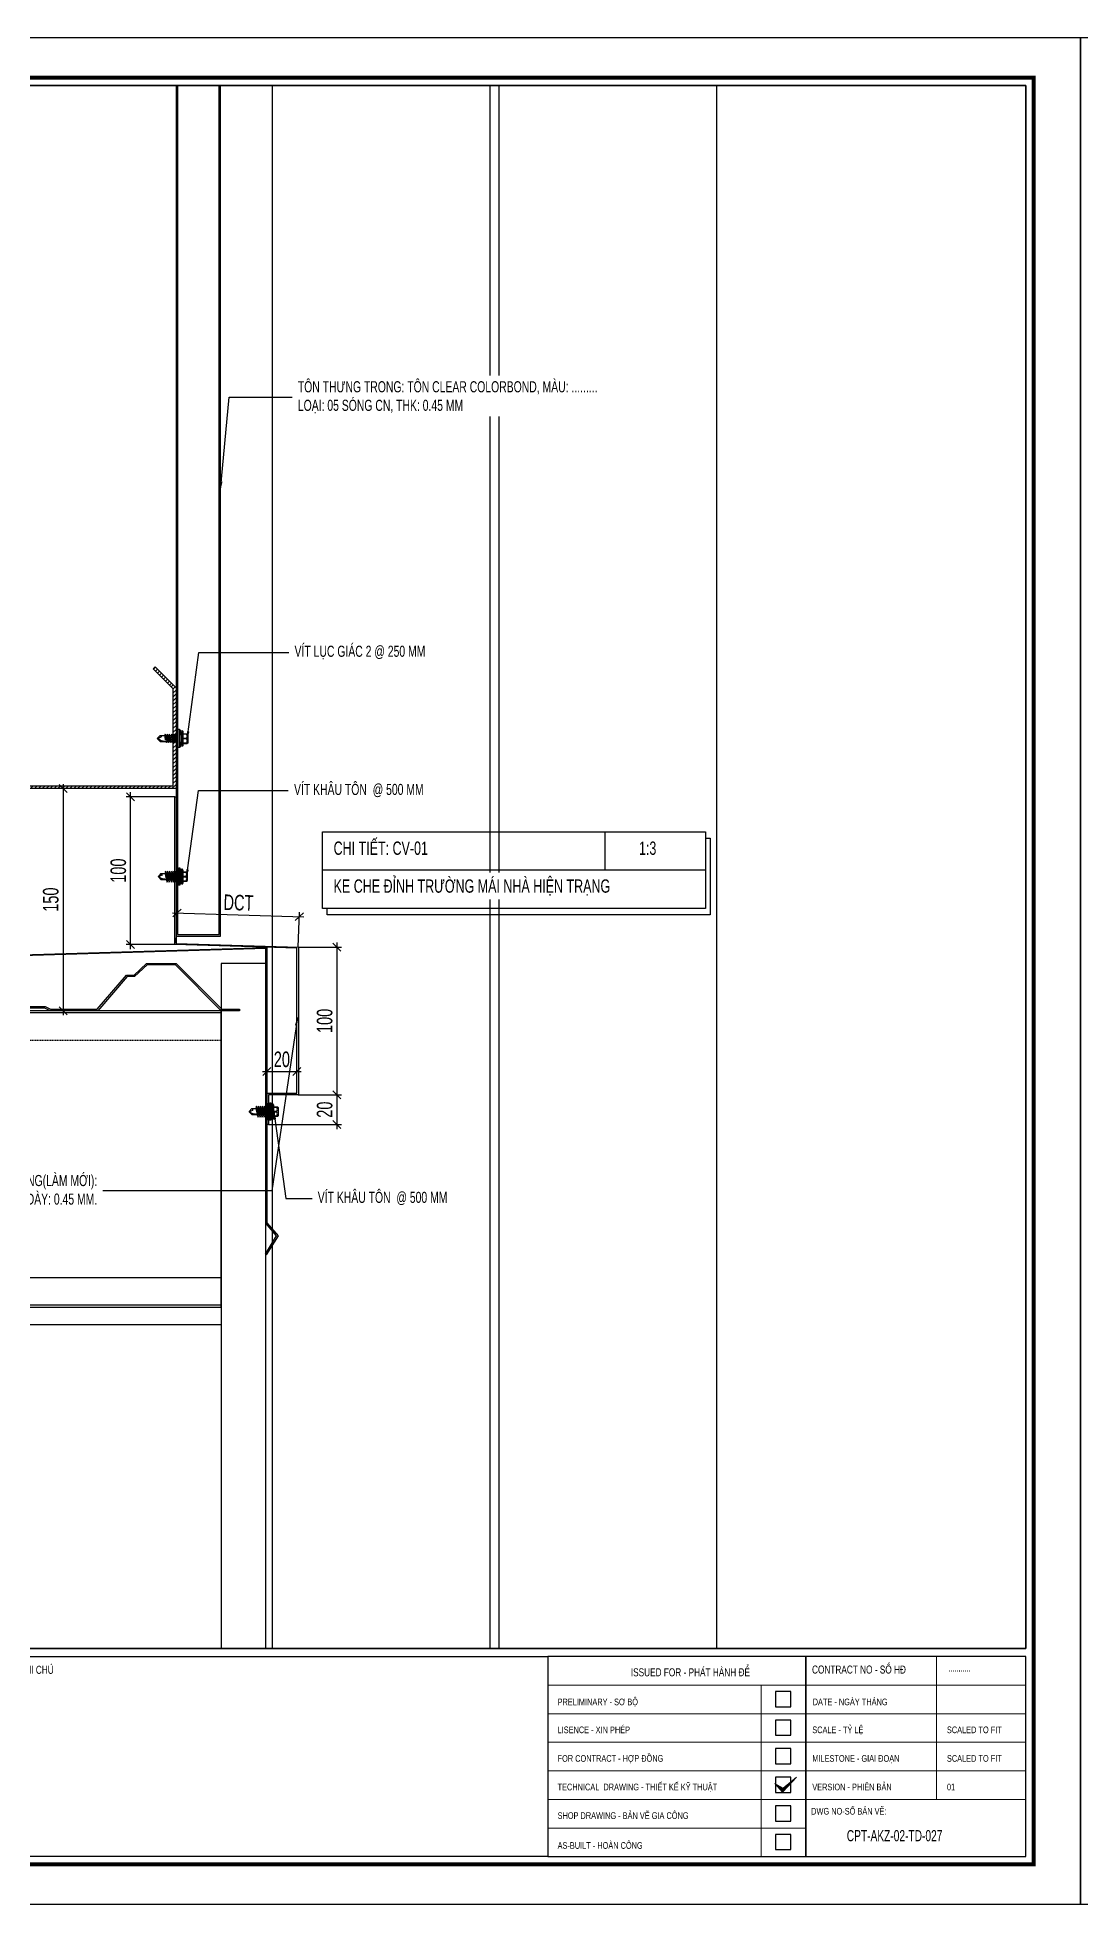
# Model space of a CAD drawing. Header units: inches. Extents: x 315041 to 662841, y -45540 to -35018.
# Drawn here: x 333532.7 to 333767.4, y -37110 to -36690 of the extents above; entities that cross this region are included whole.
import ezdxf
from ezdxf.enums import TextEntityAlignment as Align

# ---------------------------------------------------------------- set-up
doc = ezdxf.new("R2010")
doc.units = ezdxf.units.IN
doc.header["$MEASUREMENT"] = 0
doc.linetypes.add('HIDDEN', pattern=[0.375, 0.25, -0.125])
for name, color, linetype in [('2', 2, 'Continuous'), ('3', 3, 'Continuous'), ('7', 7, 'Continuous'), ('BAO KHUNG', 31, 'Continuous'), ('DIM', 8, 'Continuous'), ('Fast RSQ_A2 Frame$0$Khung ten', 4, 'Continuous'), ('flashing', 6, 'Continuous'), ('ROOFING', 4, 'Continuous'), ('STRUCTURE', 1, 'Continuous')]:
    doc.layers.add(name, color=color, linetype=linetype)
doc.layers.add('Cover text', color=7, linetype='Continuous', true_color=0x52370f)
for name, color, linetype, lineweight in [('DETAIL$0$S-Dim', 8, 'Continuous', 20), ('DETAIL$0$S-Hatch', 8, 'Continuous', 13), ('S-Hatch', 8, 'Continuous', 9)]:
    doc.layers.add(name, color=color, linetype=linetype, lineweight=lineweight)
doc.styles.add('ST1H', font='vnshxh.shx', dxfattribs={"width": 0.7})
doc.styles.get("Standard").update_dxf_attribs({"font": 'VHARIALN.TTF'})
doc.styles.add('style2', font='VHAVANI.TTF')
doc.styles.add('TIEU DE', font='VHARIALN.TTF', dxfattribs={"width": 0.8})
doc.dimstyles.new('3', dxfattribs={"dimtxt": 3.5, "dimasz": 1.8, "dimexe": 1, "dimexo": 0, "dimgap": 1, "dimtad": 1, "dimdec": 0, "dimlfac": 3, "dimzin": 0, "dimdsep": 46, "dimtxsty": 'ST1H', "dimblk": 'OBLIQUE', "dimcen": 1, "dimdle": 1, "dimclrd": 8, "dimclre": 8, "dimclrt": 3, "dimadec": 0, "dimazin": 0, "dimtfac": 1, "dimtdec": 0, "dimtix": 1, "dimtofl": 0, "dimtmove": 1, "dimatfit": 3, "dimfxl": 0.18, "dimtolj": 1, "dimtzin": 0, "dimlwd": -1, "dimlwe": -1, "dimarcsym": 1})

# ---------------------------------------------------------------- blocks, each defined once
blk = doc.blocks.new('DETAIL$0$MARK')
at = {"layer": 'DETAIL$0$S-Hatch', "linetype": 'Continuous'}
h = blk.add_hatch(dxfattribs=at)
h.set_pattern_fill('ANSI31', color=256, scale=50, style=0)
h.paths.add_polyline_path([(1667850, -1156933), (1667909, -1156997), (1668012, -1156885), (1667913, -1156967)])
at = {"layer": 'DETAIL$0$S-Dim', "linetype": 'Continuous'}
blk.add_lwpolyline([(1667850, -1156933), (1667909, -1156997), (1668012, -1156885), (1667913, -1156967), (1667850, -1156933)], dxfattribs=at)
blk = doc.blocks.new('A$C75D82031')
at = {"layer": '2', "color": 157, "linetype": 'Continuous'}
blk.add_lwpolyline([(0, 420), (594, 420), (594, 0), (0, 0)], close=True, dxfattribs=at)
at = {"layer": '7', "color": 147, "linetype": 'Continuous'}
blk.add_lwpolyline([(12.33, 57.61), (581.67, 57.61), (581.67, 409.19), (12.33, 409.19)], close=True, dxfattribs=at)
at = {"layer": 'BAO KHUNG', "color": 167, "linetype": 'Continuous', "const_width": 0.871}
blk.add_lwpolyline([(10.59, 9.07), (583.41, 9.07), (583.41, 410.93), (10.59, 410.93)], close=True, dxfattribs=at)
at = {"layer": 'BAO KHUNG', "color": 7}
for points in [[(211.89, 55.81), (474.14, 55.81), (474.14, 10.81), (211.89, 10.81)], [(474.14, 10.81), (532.16, 10.81), (532.16, 55.81), (474.14, 55.81)], [(532.16, 10.81), (581.67, 10.81), (581.67, 55.81), (532.16, 55.81)]]:
    blk.add_lwpolyline(points, close=True, dxfattribs=at)
at = {"layer": 'Fast RSQ_A2 Frame$0$Khung ten', "color": 7, "ltscale": 1000}
for points in [[(525.34, 44.51), (528.78, 44.51), (528.78, 47.96), (525.34, 47.96)], [(525.34, 38.09), (528.78, 38.09), (528.78, 41.53), (525.34, 41.53)], [(525.34, 31.66), (528.78, 31.66), (528.78, 35.1), (525.34, 35.1)], [(525.34, 25.23), (528.78, 25.23), (528.78, 28.67), (525.34, 28.67)], [(525.34, 18.8), (528.78, 18.8), (528.78, 22.24), (525.34, 22.24)], [(525.34, 12.37), (528.78, 12.37), (528.78, 15.81), (525.34, 15.81)]]:
    blk.add_lwpolyline(points, close=True, dxfattribs=at)
at = {"layer": 'S-Hatch'}
for p, q in [((561.54, 55.81), (561.54, 23.67)), ((474.14, 49.38), (532.16, 49.38)), ((522.13, 10.81), (522.13, 49.38)), ((532.16, 49.38), (581.67, 49.38)), ((474.14, 42.95), (532.16, 42.95)), ((532.16, 42.95), (581.67, 42.95)), ((474.14, 36.52), (532.16, 36.52)), ((532.16, 36.52), (581.67, 36.52)), ((474.14, 30.1), (532.16, 30.1)), ((532.16, 30.1), (581.67, 30.1)), ((474.14, 23.67), (532.16, 23.67)), ((532.16, 23.67), (581.67, 23.67)), ((474.14, 17.24), (532.16, 17.24))]:
    blk.add_line(p, q, dxfattribs=at)
at = {"layer": 'DETAIL$0$S-Dim', "linetype": 'Continuous', "xscale": 0.02999999996973202, "yscale": 0.02999999996973202, "zscale": 0.02999999996973202}
blk.add_blockref('DETAIL$0$MARK', (-49510.32, 34735.23), dxfattribs=at)
at = {"layer": 'BAO KHUNG', "color": 7, "linetype": 'Continuous', "width": 0.9}
for s, p in [('NOTE / GHI CHÚ', (348.44, 51.92)), ('CONTRACT NO - Sè H§', (533.57, 51.98))]:
    blk.add_text(s, height=1.8, dxfattribs=at).set_placement(p)
blk.add_text('ISSUED FOR - PHÁT HÀNH ĐỂ ', height=1.8, dxfattribs=at).set_placement((506.46, 51.36), align=Align.CENTER)
at = {"layer": 'BAO KHUNG', "color": 109, "linetype": 'Continuous', "style": 'style2', "width": 0.8}
blk.add_text('...........', height=1.5, dxfattribs=at).set_placement((564.21, 52.44))
at = {"layer": 'Cover text', "linetype": 'Continuous', "style": 'style2', "width": 0.8}
for s, p in [('PRELIMINARY - S¥ Bé', (476.33, 44.85)), ('date - NGµY TH¸NG', (533.72, 44.85)), ('LISENCE - XIN PHÐP', (476.33, 38.57)), ('scale - tû lÖ', (533.63, 38.57)), ('scaled to fit', (563.92, 38.57)), ('FOR CONTRACT - HîP §åNG', (476.33, 32.14)), ('MILESTONE - GIAI §O¹N', (533.63, 32.14)), ('scaled to fit', (563.92, 32.14)), ('TECHNICAL  DRAWING - THIÕT KÕ Kü THUËT', (476.33, 25.71)), ('VERSION - PHI£N B¶N', (533.63, 25.71)), ('01', (563.92, 25.71)), ('SHOP DRAWING - B¶N VÏ GIA C¤NG', (476.33, 19.28)), ('%%u%%udwg no-sè b¶n vÏ:', (533.38, 20.26)), ('AS-BUILT - HOµN C¤NG', (476.33, 12.56))]:
    blk.add_text(s, height=1.5, dxfattribs=at).set_placement(p)
blk = doc.blocks.new('_Oblique')
at = {"color": 0, "linetype": 'ByBlock', "lineweight": -2}
blk.add_line((-0.5, -0.5), (0.5, 0.5), dxfattribs=at)
blk = doc.blocks.new('*D723')
at = {"color": 8, "linetype": 'Continuous', "transparency": 16777216}
for p, q in [((333549.78, -36858.99), (333537.52, -36858.99)), ((333538.52, -36857.99), (333538.52, -36909.97)), ((333549.78, -36908.97), (333537.52, -36908.97))]:
    blk.add_line(p, q, dxfattribs=at)
at = {"layer": 'Defpoints', "color": 0, "transparency": 16777216}
for p in [(333549.78, -36858.99), (333538.52, -36908.97), (333549.78, -36908.97)]:
    blk.add_point(p, dxfattribs=at)
at = {"color": 8, "transparency": 16777216, "xscale": 1.8, "yscale": 1.8, "zscale": 1.8}
for p, rotation in [((333538.52, -36858.99), 90), ((333538.52, -36908.97), 270)]:
    blk.add_blockref('_Oblique', p, dxfattribs=dict(at, rotation=rotation))
at = {"color": 3, "transparency": 16777216, "insert": (333535.77, -36883.98), "char_height": 3.5, "attachment_point": 5, "rotation": 90, "style": 'ST1H'}
blk.add_mtext('\\A1;150', dxfattribs=at)
blk = doc.blocks.new('SideLap')
at = {"layer": 'STRUCTURE', "color": 1, "linetype": 'Continuous'}
for p, q in [((15, 16), (0, 0)), ((20, 6), (0, -3)), ((15, 16), (20, 12)), ((15, 16), (40, 16)), ((42, 30), (40, 16)), ((40, 16), (44, -8)), ((48, 16), (42, 30)), ((42, 30), (48, -10)), ((52, -11), (48, 16)), ((48, 16), (52, 16)), ((54, 30), (52, 16)), ((52, 16), (57, -18)), ((60, 16), (54, 30)), ((54, 30), (64, -33)), ((65, -18), (60, 16)), ((60, 16), (64, 16)), ((66, 30), (64, 16)), ((64, 16), (69, -18)), ((72, 16), (66, 30)), ((66, 30), (76, -33)), ((77, -18), (72, 16)), ((72, 16), (76, 16)), ((78, 31), (76, 16)), ((76, 16), (81, -18)), ((84, 16), (78, 31)), ((78, 31), (88, -33)), ((89, -18), (84, 16)), ((84, 16), (88, 16)), ((90, 30), (88, 16)), ((88, 16), (93, -18)), ((96, 16), (90, 30)), ((90, 30), (100, -33)), ((101, -18), (96, 16)), ((96, 16), (100, 16)), ((102, 30), (100, 16)), ((100, 16), (105, -18)), ((108, 16), (102, 30)), ((102, 30), (112, -33)), ((112, -11), (108, 16)), ((108, 16), (112, 16)), ((112, -51), (112, 48)), ((122, -52), (122, 49)), ((122, 49), (126, 49)), ((126, 49), (134, 16)), ((126, 49), (126, -52)), ((134, 16), (134, -18)), ((134, 16), (135, 16)), ((135, 39), (135, 19)), ((135, 19), (135, -22)), ((142, 39), (142, -42)), ((142, 26), (165, 26)), ((142, 25), (161, 23)), ((161, 1), (142, -1)), ((169, 22), (169, -25)), ((0, -3), (15, -18)), ((2, -2), (16, -10)), ((15, -18), (45, -18)), ((24, -12), (51, -17)), ((45, -16), (45, -18)), ((45, -18), (52, -33)), ((49, -16), (52, -33)), ((52, -33), (53, -18)), ((53, -18), (53, -16)), ((53, -18), (57, -18)), ((57, -18), (64, -33)), ((64, -33), (65, -18)), ((65, -18), (69, -18)), ((69, -18), (76, -33)), ((76, -33), (77, -18)), ((77, -18), (81, -18)), ((81, -18), (88, -33)), ((88, -33), (89, -18)), ((89, -18), (93, -18)), ((93, -18), (100, -33)), ((100, -33), (101, -18)), ((101, -18), (105, -18)), ((105, -18), (112, -33)), ((112, -33), (112, -20)), ((126, -52), (122, -52)), ((134, -18), (126, -52)), ((134, -18), (135, -18)), ((135, -22), (135, -42)), ((142, -2), (161, -4)), ((161, -26), (142, -28)), ((142, -28), (165, -28))]:
    blk.add_line(p, q, dxfattribs=at)
for centre, radius, start, end in [((18, 9), 3.99, 304.2302, 54.5641), ((113, 77), 29.4, 267.4208, 287.7348), ((138, 39), 3.42, 9.6964, 170.3036), ((147, 12), 18.2, 322.5592, 37.4408), ((165, 22), 3.38, 0, 90), ((2, -1), 2.24, 141.6348, 215.4287), ((24, 2), 14.9, 234.0048, 267.8268), ((52, 2), 13, 231.0825, 265.3922), ((51, -14), 2.99, 285.9762, 82.6971), ((113, -80), 29.4, 72.2652, 92.5792), ((138, -41), 3.59, 199.7637, 340.2363), ((147, -15), 18.2, 322.5592, 37.4408), ((165, -25), 3.38, 270, 0)]:
    blk.add_arc(centre, radius, start, end, dxfattribs=at)
blk = doc.blocks.new('Short_Self_drilling')
at = {"layer": 'STRUCTURE', "color": 1, "linetype": 'Continuous'}
for p, q in [((6.4, 1.7), (-6.4, 1.7)), ((5.1, 3.8), (-5.1, 3.8)), ((-2.6, 2.9), (-5.1, 2.9)), ((-3.4, 3.8), (-3.4, 6.8)), ((3, 7.2), (-3, 7.2)), ((2.6, 2.9), (-2.6, 2.9)), ((-2.1, 2.8), (-2.1, 2.9)), ((6.3, 0), (0, 0)), ((2.2, 2.8), (2.2, 2.9)), ((2.2, -0.5), (2.2, 0)), ((5.1, 2.9), (2.6, 2.9)), ((3.4, 3.8), (3.4, 6.8)), ((3, -1.2), (-2.7, -0.2)), ((3, -2.7), (-2.7, -1.8)), ((3, -4.2), (-2.7, -3.3)), ((3, -5.8), (-2.7, -4.8)), ((3, -7.3), (-2.7, -6.3)), ((-1.9, -8), (-2.7, -7.9)), ((-2.1, -1.4), (-2.1, -0.9)), ((-2.1, -2.9), (-2.1, -2.4)), ((-2.1, -4.4), (-2.1, -3.9)), ((-2.1, -6), (-2.1, -5.4)), ((-2.1, -7.5), (-2.1, -7)), ((-2.1, -12.3), (-2.1, -8.5)), ((3, -8.8), (-1.1, -8.1)), ((2.1, -12.3), (2.1, -9.1)), ((2.2, -2), (2.2, -1.5)), ((2.2, -3.6), (2.2, -3)), ((2.2, -5.1), (2.2, -4.6)), ((2.2, -6.6), (2.2, -6.1)), ((2.2, -8.1), (2.2, -7.6))]:
    blk.add_line(p, q, dxfattribs=at)
blk.add_lwpolyline([(6.4, 1.3), (6.4, 1.7), (2.1, 2.8), (-2.1, 2.8), (-6.4, 1.7), (-6.4, 1.3)], close=True, dxfattribs=at)
for points in [[(-6.4, 1.3, -0.088869), (-6.3, 0), (0, 0)], [(-0.1, 3.8), (-0.3, 6.2, 0.338878), (-3.1, 6.2), (-3.3, 3.8)], [(3.3, 3.8), (3.1, 6.2, 0.338878), (0.3, 6.2), (0.1, 3.8)], [(2.1, -12.3), (0.2, -14.2, -0.333596), (-0.2, -14.2), (-2.1, -12.3)], [(-0.1, -14), (-1, -12.2, -0.148657), (-1.4, -11.2), (-2, -7.7, -0.815006), (-1.2, -7.8, 0.150833), (-0.8, -8.7)], [(2.1, -12.3), (1.7, -11.7, 0.52242), (0.9, -11.7), (-0.2, -14.2)]]:
    blk.add_lwpolyline(points, format="xyb", dxfattribs=at)
for points in [[(3, -1.2), (2.2, -1.5), (-2.1, -0.8), (-2.7, -0.2), (-2.4, 0)], [(3, -2.7), (2.2, -3), (-2.1, -2.4), (-2.7, -1.8), (-2.1, -1.4), (2.2, -2), (3, -2.7)], [(3, -4.2), (2.2, -4.6), (-2.1, -3.9), (-2.7, -3.3), (-2.1, -2.9), (2.2, -3.6), (3, -4.2)], [(3, -5.8), (2.2, -6.1), (-2.1, -5.4), (-2.7, -4.8), (-2.1, -4.4), (2.2, -5.1), (3, -5.8)], [(3, -7.3), (2.2, -7.6), (-2.1, -7), (-2.7, -6.3), (-2.1, -6), (2.2, -6.6), (3, -7.3)], [(-1.8, -8.5), (-2.1, -8.5), (-2.7, -7.9), (-2.1, -7.5), (-1.8, -7.5)], [(-1.3, -7.6), (2.2, -8.1), (3, -8.8)], [(-1.2, 0), (2.2, -0.5), (3, -1.2)], [(3, -8.8), (2.2, -9.1), (-0.8, -8.7)]]:
    blk.add_lwpolyline(points, dxfattribs=at)
for centre, radius, start, end in [((-5, 3.3), 0.455, 109.7949, 250.2674), ((-3, 6.8), 0.429, 90.0311, 180.0311), ((3, 6.8), 0.429, 0.0311, 90.0311), ((5.1, 3.3), 0.435, 279.7276, 80.3347), ((10, 0.2), 3.74, 162.2963, 182.6103)]:
    blk.add_arc(centre, radius, start, end, dxfattribs=at)
blk = doc.blocks.new('*D726')
at = {"color": 8, "linetype": 'Continuous', "transparency": 16777216}
for p, q in [((333563.7, -36860.82), (333552.71, -36860.82)), ((333553.71, -36895.1), (333553.71, -36859.82)), ((333563.7, -36894.1), (333552.71, -36894.1))]:
    blk.add_line(p, q, dxfattribs=at)
at = {"layer": 'Defpoints', "color": 0, "transparency": 16777216}
for p in [(333553.71, -36860.82), (333563.7, -36860.82), (333563.7, -36894.1)]:
    blk.add_point(p, dxfattribs=at)
at = {"color": 8, "transparency": 16777216, "xscale": 1.8, "yscale": 1.8, "zscale": 1.8}
for p, rotation in [((333553.71, -36860.82), 90), ((333553.71, -36894.1), 270)]:
    blk.add_blockref('_Oblique', p, dxfattribs=dict(at, rotation=rotation))
at = {"color": 3, "transparency": 16777216, "insert": (333550.96, -36877.46), "char_height": 3.5, "attachment_point": 5, "rotation": 90, "style": 'ST1H'}
blk.add_mtext('\\A1;100', dxfattribs=at)
blk = doc.blocks.new('*D727')
at = {"color": 8, "linetype": 'Continuous', "transparency": 16777216}
for p, q in [((333591.45, -36894.65), (333601.13, -36894.65)), ((333600.13, -36893.65), (333600.13, -36928.86)), ((333591.45, -36927.86), (333601.13, -36927.86))]:
    blk.add_line(p, q, dxfattribs=at)
at = {"layer": 'Defpoints', "color": 0, "transparency": 16777216}
for p in [(333591.45, -36894.65), (333591.45, -36927.86), (333600.13, -36927.86)]:
    blk.add_point(p, dxfattribs=at)
at = {"color": 8, "transparency": 16777216, "xscale": 1.8, "yscale": 1.8, "zscale": 1.8}
for p, rotation in [((333600.13, -36894.65), 90), ((333600.13, -36927.86), 270)]:
    blk.add_blockref('_Oblique', p, dxfattribs=dict(at, rotation=rotation))
at = {"color": 3, "transparency": 16777216, "insert": (333597.38, -36911.25), "char_height": 3.5, "attachment_point": 5, "rotation": 90, "style": 'ST1H'}
blk.add_mtext('\\A1;100', dxfattribs=at)
blk = doc.blocks.new('*D728')
at = {"color": 8, "linetype": 'Continuous', "transparency": 16777216}
for p, q in [((333591.45, -36927.86), (333601.13, -36927.86)), ((333600.13, -36926.86), (333600.13, -36935.58)), ((333584.71, -36934.58), (333601.13, -36934.58))]:
    blk.add_line(p, q, dxfattribs=at)
at = {"layer": 'Defpoints', "color": 0, "transparency": 16777216}
for p in [(333591.45, -36927.86), (333584.71, -36934.58), (333600.13, -36934.58)]:
    blk.add_point(p, dxfattribs=at)
at = {"color": 8, "transparency": 16777216, "xscale": 1.8, "yscale": 1.8, "zscale": 1.8}
for p, rotation in [((333600.13, -36927.86), 90), ((333600.13, -36934.58), 270)]:
    blk.add_blockref('_Oblique', p, dxfattribs=dict(at, rotation=rotation))
at = {"color": 3, "transparency": 16777216, "insert": (333597.38, -36931.22), "char_height": 3.5, "attachment_point": 5, "rotation": 90, "style": 'ST1H'}
blk.add_mtext('\\A1;20', dxfattribs=at)
blk = doc.blocks.new('*D729')
at = {"color": 8, "linetype": 'Continuous', "transparency": 16777216}
for p, q in [((333584.37, -36927.52), (333584.37, -36921.66)), ((333591.12, -36927.52), (333591.12, -36921.66)), ((333583.37, -36922.66), (333592.12, -36922.66))]:
    blk.add_line(p, q, dxfattribs=at)
at = {"layer": 'Defpoints', "color": 0, "transparency": 16777216}
for p in [(333591.12, -36922.66), (333584.37, -36927.52), (333591.12, -36927.52)]:
    blk.add_point(p, dxfattribs=at)
at = {"color": 8, "transparency": 16777216, "xscale": 1.8, "yscale": 1.8, "zscale": 1.8, "rotation": 180}
blk.add_blockref('_Oblique', (333584.37, -36922.66), dxfattribs=at)
at = {"color": 8, "transparency": 16777216, "xscale": 1.8, "yscale": 1.8, "zscale": 1.8}
blk.add_blockref('_Oblique', (333591.12, -36922.66), dxfattribs=at)
at = {"color": 3, "transparency": 16777216, "insert": (333587.75, -36919.91), "char_height": 3.5, "attachment_point": 5, "style": 'ST1H'}
blk.add_mtext('\\A1;20', dxfattribs=at)
blk = doc.blocks.new('*D850')
at = {"color": 8, "linetype": 'Continuous', "transparency": 16777216}
for p, q in [((333563.16, -36886.97), (333592.66, -36887.86)), ((333563.95, -36893.82), (333564.19, -36886)), ((333591.45, -36894.65), (333591.69, -36886.83))]:
    blk.add_line(p, q, dxfattribs=at)
at = {"layer": 'Defpoints', "color": 0, "transparency": 16777216}
for p in [(333591.66, -36887.83), (333563.95, -36893.82), (333591.45, -36894.65)]:
    blk.add_point(p, dxfattribs=at)
at = {"color": 8, "transparency": 16777216, "xscale": 1.8, "yscale": 1.8, "zscale": 1.8}
for p, rotation in [((333564.16, -36887), 178.2836082224483), ((333591.66, -36887.83), 358.2836082224483)]:
    blk.add_blockref('_Oblique', p, dxfattribs=dict(at, rotation=rotation))
at = {"color": 3, "transparency": 16777216, "insert": (333577.99, -36884.67), "char_height": 3.5, "attachment_point": 5, "rotation": 358.2836, "style": 'ST1H'}
blk.add_mtext('\\A1;DCT', dxfattribs=at)

msp = doc.modelspace()

# ---------------------------------------------------------------- hatches: boundary and pattern name
h = msp.add_hatch()
h.set_pattern_fill('ANSI31', color=94, scale=5, angle=90, style=0)
h.set_pattern_definition([(225, (201276.2629, 424121.2715), (-0.44194173824, 0.44194173824), [])])
h.paths.add_polyline_path([(333497.2841, -36881.0198), (333497.2841, -36858.3531), (333563.3174, -36858.3531), (333563.3174, -36836.5821), (333558.7888, -36832.0536), (333559.2367, -36831.6057), (333563.9507, -36836.3198), (333563.9507, -36858.9864), (333497.9174, -36858.9864), (333497.9174, -36880.7574), (333502.4459, -36885.286), (333501.9981, -36885.7338)])

# ---------------------------------------------------------------- linework, layer by layer
at = {"color": 9}
msp.add_line((333660.4246, -36868.707), (333660.4246, -36877.3316), dxfattribs=at)
at = {"color": 8}
msp.add_lwpolyline([(333185.7734, -36700.8371), (333755.1113, -36700.8371), (333755.1113, -37052.4169), (333185.7734, -37052.4169)], close=True, dxfattribs=at)
at = {"color": 94}
msp.add_lwpolyline([(333497.2841, -36881.0198), (333497.2841, -36858.3531), (333563.3174, -36858.3531), (333563.3174, -36836.5821), (333558.7888, -36832.0536), (333559.2367, -36831.6057), (333563.9507, -36836.3198), (333563.9507, -36858.9864), (333497.9174, -36858.9864), (333497.9174, -36880.7574), (333502.4459, -36885.286), (333501.9981, -36885.7338)], close=True, dxfattribs=at)
at = {"color": 3, "ltscale": 15}
msp.add_lwpolyline([(333527.8317, -36908.037), (333534.4878, -36908.037), (333535.6958, -36908.6361), (333546.2307, -36908.6361), (333552.8217, -36900.9402), (333554.4857, -36900.9402), (333557.2975, -36898.319), (333563.9537, -36898.319), (333574.2354, -36908.6176), (333578.1926, -36908.6176), (333578.1926, -36908.9694), (333574.1239, -36908.9694), (333563.8224, -36898.6523), (333557.4288, -36898.6523), (333554.617, -36901.2736), (333552.9751, -36901.2736), (333546.384, -36908.9694), (333535.6177, -36908.9694), (333534.4097, -36908.3703), (333527.9098, -36908.3703)], dxfattribs=at)
at = {"color": 94}
for points in [[(333185.7734, -36975.6361), (333574.1239, -36975.6361), (333574.1239, -36908.9694), (333185.7734, -36908.9694)], [(333574.1239, -36909.4694), (333185.7734, -36909.4694)], [(333185.7734, -36975.1361), (333574.1239, -36975.1361)]]:
    msp.add_lwpolyline(points, dxfattribs=at)
at = {"color": 94, "linetype": 'HIDDEN'}
for points in [[(333574.1239, -36915.6361), (333185.7734, -36915.6361)], [(333185.7734, -36968.9694), (333574.1239, -36968.9694)]]:
    msp.add_lwpolyline(points, dxfattribs=at)
at = {"layer": '2'}
for p, q in [((333585.6292, -37052.4169), (333585.6292, -36700.8371)), ((333634.6292, -37052.4169), (333634.6292, -36700.8371)), ((333636.6292, -37052.4169), (333636.6292, -36700.8371)), ((333685.6292, -37052.4169), (333685.6292, -36700.8371))]:
    msp.add_line(p, q, dxfattribs=at)
msp.add_lwpolyline([(333522.7906, -37052.4169), (333522.7906, -36979.6361), (333474.1239, -36979.6361), (333474.1239, -36975.6361), (333574.1239, -36975.6361), (333574.1239, -36979.6361), (333525.4573, -36979.6361), (333525.4573, -37052.4169)], dxfattribs=at)
at = {"layer": '3'}
for points in [[(333563.9507, -36700.8371), (333563.9507, -36892.1674), (333573.9447, -36892.1674), (333573.9447, -36700.8371)], [(333564.2841, -36700.8371), (333564.2841, -36891.8341), (333573.6114, -36891.8341), (333573.6114, -36700.8371)]]:
    msp.add_lwpolyline(points, dxfattribs=at)
at = {"layer": 'flashing'}
msp.add_lwpolyline([(333591.4513, -36894.6474), (333591.4513, -36927.8566), (333584.7073, -36927.8566), (333584.7073, -36934.2455), (333584.7073, -36934.2455), (333584.7073, -36934.5788), (333584.7073, -36934.5788), (333584.7073, -36934.5788), (333584.3739, -36934.5788), (333584.3739, -36934.2455), (333584.3739, -36934.2455), (333584.3739, -36934.2455), (333584.3739, -36934.2455), (333584.3739, -36927.5233), (333591.118, -36927.5233), (333591.118, -36894.9098), (333563.7007, -36894.0966), (333563.7007, -36860.8207), (333563.9507, -36860.8207), (333563.9507, -36893.8233)], close=True, dxfattribs=at)
at = {"layer": 'flashing', "color": 160, "true_color": 0x0d55f2}
msp.add_lwpolyline([(333584.3739, -36894.7097), (333584.3739, -36956.6506), (333586.8855, -36959.5599), (333584.2267, -36963.8731), (333584.0328, -36963.7113), (333586.5766, -36959.5846), (333584.1239, -36956.7435), (333584.1239, -36894.9979), (333464.0081, -36898.5603), (333459.6015, -36906.0193), (333459.3978, -36905.8524), (333463.8611, -36898.3178)], close=True, dxfattribs=at)
at = {"layer": 'ROOFING', "color": 3}
msp.add_lwpolyline([(333584.1239, -37052.4169), (333584.1239, -36898.3411), (333574.1239, -36898.3411), (333574.1239, -37052.4169)], dxfattribs=at)

# ---------------------------------------------------------------- block references
at = {"color": 1}
for p in [(333173.4423, -37110.027), (333767.4423, -37110.027)]:
    msp.add_blockref('A$C75D82031', p, dxfattribs=at)
at = {"color": 1, "xscale": -0.320000000024784, "yscale": 0.3199999998323619, "zscale": 0.3199999999999999, "rotation": 270.0311275548046}
msp.add_blockref('Short_Self_drilling', (333564.2841, -36847.735), dxfattribs=at)
at = {"layer": 'DIM', "xscale": 0.03857142850756645, "yscale": 0.0385714287403971, "zscale": 0.03857142857142853}
for p in [(333559.96, -36878.7392), (333580.3833, -36931.6024)]:
    msp.add_blockref('SideLap', p, dxfattribs=at)

# ---------------------------------------------------------------- texts
at = {"color": 3, "ltscale": 0.5, "style": 'TIEU DE', "width": 0.8}
msp.add_attdef('CPT-AKZ-02-TD-027', text='KC-01', height=2.5, dxfattribs=at).set_placement((333725.5855, -37094.512), align=Align.MIDDLE_CENTER)

# ---------------------------------------------------------------- dimensions: what is measured, and where the dimension line sits
at = {"color": 2}
for base, p1, p2, picture, middle in [((333538.5199, -36908.9694), (333549.783, -36858.9864), (333549.783, -36908.9694), '*D723', (333535.7699, -36883.9779)), ((333553.7147, -36860.8207), (333563.7007, -36894.0966), (333563.7007, -36860.8207), '*D726', (333550.9647, -36877.4586)), ((333600.1333, -36927.8566), (333591.4513, -36894.6474), (333591.4513, -36927.8566), '*D727', (333597.3833, -36911.252)), ((333600.1333, -36934.5788), (333591.4513, -36927.8566), (333584.7073, -36934.5788), '*D728', (333597.3833, -36931.2177))]:
    dim = msp.add_linear_dim(base=base, p1=p1, p2=p2, angle=90, dimstyle='3', dxfattribs=at)
    dim.commit()
    dim.dimension.update_dxf_attribs({"geometry": picture, "text_midpoint": middle})
dim = msp.add_aligned_dim(p1=(333563.9507, -36893.8233), p2=(333591.4513, -36894.6474), distance=6.824, text='DCT', dimstyle='3', dxfattribs=at)
dim.commit()
dim.dimension.update_dxf_attribs({"geometry": '*D850', "text_midpoint": (333577.9878, -36884.6657)})
dim = msp.add_linear_dim(base=(333591.118, -36922.6588), p1=(333584.3739, -36927.5233), p2=(333591.118, -36927.5233), dimstyle='3', dxfattribs=at)
dim.commit()
dim.dimension.update_dxf_attribs({"geometry": '*D729', "text_midpoint": (333587.746, -36919.9088)})

# ---------------------------------------------------------------- leaders
at = {"color": 9}
for points in [[(333573.9447, -36791.7682), (333575.8582, -36770.9805), (333591.3442, -36770.9805)], [(333566.4231, -36847.9131), (333569.0864, -36828.3843), (333590.6032, -36828.3843)], [(333566.3063, -36878.9677), (333568.9696, -36859.4389), (333590.4865, -36859.4389)], [(333591.2264, -36910.4761), (333585.5191, -36949.4716), (333546.2102, -36949.4716)], [(333585.9393, -36931.6607), (333588.6026, -36951.1896), (333595.8244, -36951.1896)]]:
    msp.add_leader(points, dimstyle='3', override={"dimgap": 1, "dimtad": 0}, dxfattribs=at)

# ---------------------------------------------------------------- next in the draw order: texts
at = {"layer": '3', "style": 'ST1H', "bg_fill": 2}
for s, insert, char_height, attachment_point in [('\\A1;t«n th\xadng trong: T¤N CLEAR COLORBOND, mµu: .........\\PlO¹I: 05 SãNG CN, THK: 0.45 MM', (333591.3442, -36770.9805), 2.5, 4), ('\\A1;vÝt lôc gi¸c 2 @ 250 mm', (333590.6032, -36828.3843), 2.5, 4), ('\\A1;vÝt kh©u t«n  @ 500 mm', (333590.4865, -36859.4389), 2.5, 4), ('\\A1;CHI TIÕT: CV-01', (333599.3878, -36872.4215), 3, 4), ('\\A1;ke bo ®Ønh t\xadêng(lµm míi): \\Pt«n CLEAR COLORBOND, mµu: ........., dµy: 0.45 mm.', (333546.2102, -36949.4716), 2.5, 6), ('\\A1;vÝt kh©u t«n  @ 500 mm', (333595.8244, -36951.1896), 2.5, 4)]:
    msp.add_mtext(s, dxfattribs=dict(at, insert=insert, char_height=char_height, attachment_point=attachment_point))

# ---------------------------------------------------------------- next in the draw order: linework, layer by layer
at = {"color": 9}
for points in [[(333596.9182, -36868.707), (333683.0597, -36868.707), (333683.0597, -36885.9562), (333596.9182, -36885.9562)], [(333596.9182, -36868.707), (333683.0597, -36868.707), (333683.0597, -36877.3316), (333596.9182, -36877.3316)]]:
    msp.add_lwpolyline(points, close=True, dxfattribs=at)
msp.add_lwpolyline([(333683.0597, -36870.1276), (333684.0823, -36870.1276), (333684.0823, -36887.3768), (333597.9409, -36887.3768), (333597.9409, -36885.9562)], dxfattribs=at)

# ---------------------------------------------------------------- next in the draw order: texts
at = {"layer": '3', "char_height": 3, "attachment_point": 4, "style": 'ST1H', "bg_fill": 2}
for s, insert in [('\\A1;1:3', (333668.0838, -36872.4215)), ('\\A1;ke CHE §ØNH TR¦êNG M¸I NHµ HIÖN TR¹NG', (333599.3878, -36881.2512))]:
    msp.add_mtext(s, dxfattribs=dict(at, insert=insert))

doc.saveas('drawing.dxf')
